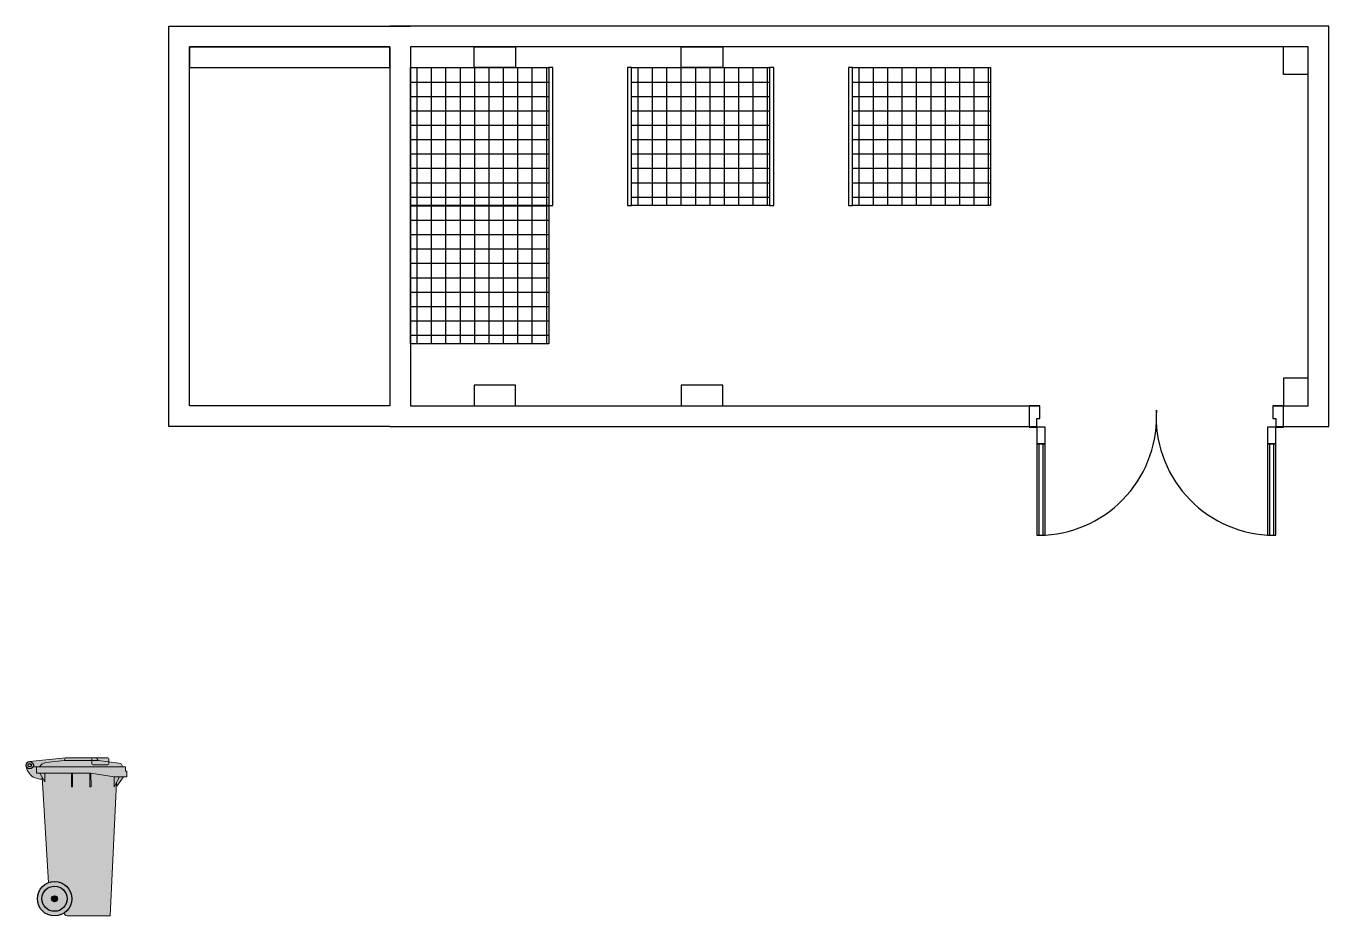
# Model space of a CAD drawing. Header units: millimetres. Extents: x -10849 to 51582, y -14593 to 28921.
# Drawn here: x -10756 to -1322, y 18014 to 24457 of the extents above; entities that cross this region are included whole.
import ezdxf

# ---------------------------------------------------------------- set-up
doc = ezdxf.new("R2010")
doc.units = ezdxf.units.MM
doc.layers.add('001_Dark_1 10', color=7, linetype='Continuous', lineweight=0)
for name, color, linetype in [('A-Door', 150, 'Continuous'), ('A-Glaz', 92, 'Continuous'), ('dwgmodels.com', 250, 'Continuous'), ('dwgmodels.com_hatch', 250, 'Continuous'), ('NET 01', 8, 'Continuous')]:
    doc.layers.add(name, color=color, linetype=linetype)

msp = doc.modelspace()

# ---------------------------------------------------------------- hatches: boundary and pattern name
at = {"true_color": 0x939598}
h = msp.add_hatch(dxfattribs=at)
h.set_pattern_fill('ANSI37', color=252, scale=833.3569955336661, angle=45)
h.set_pattern_definition([(90, (-16361.62994728986, 25614.77674509432), (-104.1696244417083, 0), []), (180, (-16361.62994728986, 25614.77674509432), (-5.921357594713086e-15, -104.1696244417082), [])])
h.paths.add_polyline_path([(-7971.622964348149, 24157.3692117538), (-7971.622964348149, 23157.3408171134), (-6971.594569707751, 23157.3408171134), (-6971.594569707751, 24157.3692117538)])
h = msp.add_hatch(dxfattribs=at)
h.set_pattern_fill('ANSI37', color=252, scale=833.3569955336661, angle=45)
h.set_pattern_definition([(90, (-14761.60155264947, 25614.77674509432), (-104.1696244417083, 0), []), (180, (-14761.60155264947, 25614.77674509432), (-5.921357594713086e-15, -104.1696244417082), [])])
h.paths.add_polyline_path([(-6371.594569707751, 24157.3692117538), (-6371.594569707751, 23157.3408171134), (-5371.566175067353, 23157.3408171134), (-5371.566175067353, 24157.3692117538)])
h = msp.add_hatch(dxfattribs=at)
h.set_pattern_fill('ANSI37', color=252, scale=833.3569955336661, angle=45)
h.set_pattern_definition([(90, (-13161.57315800907, 25614.77674509432), (-104.1696244417083, 0), []), (180, (-13161.57315800907, 25614.77674509432), (-5.921357594713086e-15, -104.1696244417082), [])])
h.paths.add_polyline_path([(-4771.566175067353, 24157.3692117538), (-4771.566175067353, 23157.3408171134), (-3771.537780426956, 23157.3408171134), (-3771.537780426956, 24157.3692117538)])
h = msp.add_hatch(dxfattribs=at)
h.set_pattern_fill('ANSI37', color=252, scale=833.3569955336661, angle=45)
h.set_pattern_definition([(90, (-16361.62994728986, 24614.74835045393), (-104.1696244417083, 0), []), (180, (-16361.62994728986, 24614.74835045393), (-5.921357594713086e-15, -104.1696244417082), [])])
h.paths.add_polyline_path([(-7971.622964348149, 23157.3408171134), (-7971.622964348149, 22157.31242247301), (-6971.594569707751, 22157.31242247301), (-6971.594569707751, 23157.3408171134)])
h = msp.add_hatch(color=3)
h.dxf.hatch_style = 1
edge = h.paths.add_edge_path()
edge.add_line((-10027.13961543796, 19022.19227961302), (-10027.20071151162, 19062.22510215754))
edge.add_line((-10027.20071153294, 19062.22510216736), (-10037.32093333936, 19062.22510216736))
edge.add_line((-10037.32093331325, 19062.22510216736), (-10037.32093331325, 19093.48961334568))
edge.add_line((-10037.32093331325, 19093.48961333752), (-10057.21644991082, 19093.48961333752))
edge.add_arc((-10088.08516767543, 19090.62887176636), 31.00099316595622, 5.294731631351841, 82.90242006376383)
edge.add_line((-10084.25469849203, 19121.39230919951), (-10155.6993533658, 19130.28814689541))
edge.add_line((-10155.69935338403, 19130.28814689767), (-10155.69935338403, 19145.25040346941))
edge.add_arc((-10169.96742371738, 19145.25040347244), 14.26807032813569, 0, 90)
edge.add_line((-10169.96742371738, 19159.51847380579), (-10471.57038313636, 19159.51847380579))
edge.add_line((-10471.57038314461, 19159.51847380579), (-10730.7378934257, 19131.7091046086))
edge.add_arc((-10729.67786136684, 19105.17917230794), 26.55110120680624, 92.28809750513842, 188.4575539628742)
edge.add_arc((-10643.50667678753, 19115.2709213889), 113.3014226452867, 187.0962156391926, 237.2443933941995)
edge.add_arc((-10634.1406440522, 19163.02268401808), 159.5416367831563, 243.7079189914387, 268.1607130356945)
edge.add_line((-10639.26130842865, 19003.56324507691), (-10594.42991769104, 18255.04793507254))
edge.add_arc((-10549.84350659298, 18138.74528238477), 124.556232613109, -56.59123202557441, 110.97509449263691, ccw=False)
edge.add_arc((-10456.08769313799, 18041.86465837464), 26.1546428763987, 195.738525942518, 261.9336246872506)
edge.add_line((-10459.75771788425, 18015.96878490859), (-10147.75100839576, 18015.96878490859))
edge.add_line((-10147.75100841771, 18015.96878490859), (-10102.3714051091, 18979.64551026053))
edge.add_line((-10102.37140509639, 18979.64551025217), (-10099.9711178085, 18952.93869832826))
edge.add_line((-10099.97111782302, 18952.93869833072), (-10051.14021552932, 19022.19227960804))
edge.add_line((-10051.14021551331, 19022.19227961302), (-10027.13961543977, 19022.19227961302))
edge.add_line((-10027.13961543796, 19022.19227961302), (-10051.14021551039, 19022.19227961302))
edge.add_line((-10051.14021551331, 19022.19227961302), (-10027.13961543977, 19022.19227961302))
at = {"layer": 'dwgmodels.com_hatch', "true_color": 0x333838}
h = msp.add_hatch(color=250, dxfattribs=at)
h.dxf.hatch_style = 1
h.paths.add_polyline_path([(-10571.23396247315, 18138.74528238477, 1), (-10528.45305068877, 18138.74528238477, 1)], flags=0)
h.paths.add_polyline_path([(-10674.39973921583, 18138.74528238477, 1), (-10425.28727399412, 18138.74528238477, 0.5259867077085008), (-10594.42991768568, 18255.04793510458, 0.310627405793922)])
h.paths.add_polyline_path([(-10458.70937563421, 18138.74528238477, -1), (-10640.9776375277, 18138.74528238477, -1)], flags=16)
h.paths.add_polyline_path([(-10528.45305068877, 18138.74528238477, -1), (-10571.23396247315, 18138.74528238477, -1)], flags=0)
at = {"layer": 'dwgmodels.com_hatch', "true_color": 0x465850}
h = msp.add_hatch(color=251, dxfattribs=at)
h.dxf.hatch_style = 1
h.paths.add_polyline_path([(-10458.70937563421, 18138.74528238477, 1), (-10640.9776375277, 18138.74528238477, 1)])
h.paths.add_polyline_path([(-10571.23396247315, 18138.74528238477, -1), (-10528.45305068877, 18138.74528238477, -1)], flags=16)
at = {"layer": 'dwgmodels.com_hatch', "true_color": 0x333838}
h = msp.add_hatch(color=250, dxfattribs=at)
h.dxf.hatch_style = 1
h.paths.add_polyline_path([(-10571.23396247315, 18138.74528238477, 1), (-10528.45305068877, 18138.74528238477, 1)])

# ---------------------------------------------------------------- linework, layer by layer
for points in [[(-8121.622964348149, 21557.3692117538), (-9721.62296434815, 21557.3692117538), (-9721.62296434815, 24457.3692117538), (-7971.622964348149, 24457.3692117538)], [(-1705.279694583291, 21557.3692117538), (-1321.622964348149, 21557.3692117538), (-1321.622964348149, 24457.3692117538), (-8121.622964348148, 24457.3692117538)], [(-8121.622964348149, 21707.3692117538), (-9571.62296434815, 21707.3692117538), (-9571.62296434815, 24307.3692117538), (-8121.622964348148, 24307.3692117538)], [(-9571.62296434815, 24307.3692117538), (-9571.62296434815, 24157.3692117538), (-8121.622964348148, 24157.3692117538), (-8121.622964348148, 24307.3692117538), (-9571.62296434815, 24307.3692117538)], [(-8121.622964348148, 24307.3692117538), (-8121.622964348149, 21707.3692117538)], [(-1728.275436112639, 21707.3692117538), (-1471.622964348149, 21707.3692117538), (-1471.622964348149, 24307.3692117538), (-7971.622964348149, 24307.3692117538), (-7971.622964348149, 21707.3692117538)], [(-7511.282286695863, 24157.3692117538), (-7511.282286695863, 24307.3692117538), (-7211.282286695863, 24307.3692117538), (-7211.282286695863, 24157.3692117538), (-7511.282286695863, 24157.3692117538)], [(-6011.282286695863, 24157.3692117538), (-6011.282286695863, 24307.3692117538), (-5711.282286695863, 24307.3692117538), (-5711.282286695863, 24157.3692117538), (-6011.282286695863, 24157.3692117538)], [(-1471.622964348149, 24107.3692117538), (-1651.622964348149, 24107.3692117538), (-1651.622964348149, 24307.3692117538)], [(-6941.594569707751, 23157.3408171134), (-6941.594569707751, 24157.3692117538), (-6971.594569707751, 24157.3692117538), (-6971.594569707751, 23157.3408171134), (-6941.594569707751, 23157.3408171134)], [(-6371.594569707751, 23157.3408171134), (-6371.594569707751, 24157.3692117538), (-6401.594569707751, 24157.3692117538), (-6401.594569707751, 23157.3408171134), (-6371.594569707751, 23157.3408171134)], [(-5341.566175067353, 23157.3408171134), (-5341.566175067353, 24157.3692117538), (-5371.566175067353, 24157.3692117538), (-5371.566175067353, 23157.3408171134), (-5341.566175067353, 23157.3408171134)], [(-4771.566175067353, 23157.3408171134), (-4771.566175067353, 24157.3692117538), (-4801.566175067353, 24157.3692117538), (-4801.566175067353, 23157.3408171134), (-4771.566175067353, 23157.3408171134)], [(-1471.622964348149, 21907.3692117538), (-1651.622964348149, 21907.3692117538), (-1651.622964348149, 21707.3692117538)], [(-7511.282286695863, 21857.3692117538), (-7511.282286695863, 21707.3692117538), (-7211.282286695863, 21707.3692117538), (-7211.282286695863, 21857.3692117538), (-7511.282286695863, 21857.3692117538)], [(-6011.282286695863, 21857.3692117538), (-6011.282286695863, 21707.3692117538), (-5711.282286695863, 21707.3692117538), (-5711.282286695863, 21857.3692117538), (-6011.282286695863, 21857.3692117538)], [(-7971.622964348149, 21707.3692117538), (-3414.629814931375, 21707.3692117538)], [(-8121.622964348149, 21557.3692117538), (-3437.625556460718, 21557.3692117538)], [(-2572.828454428747, 21557.3692117538), (-2570.076796658628, 21557.3692117538)]]:
    msp.add_lwpolyline(points)
at = {"color": 252, "true_color": 0x939598}
for points in [[(-7971.622964348149, 24157.3692117538), (-6971.594569707751, 24157.3692117538), (-6971.594569707751, 23157.3408171134), (-7971.622964348149, 23157.3408171134), (-7971.622964348149, 24157.3692117538), (-7971.622964348149, 24157.3692117538)], [(-6371.594569707751, 24157.3692117538), (-5371.566175067353, 24157.3692117538), (-5371.566175067353, 23157.3408171134), (-6371.594569707751, 23157.3408171134), (-6371.594569707751, 24157.3692117538), (-6371.594569707751, 24157.3692117538)], [(-4771.566175067353, 24157.3692117538), (-3771.537780426956, 24157.3692117538), (-3771.537780426956, 23157.3408171134), (-4771.566175067353, 23157.3408171134), (-4771.566175067353, 24157.3692117538), (-4771.566175067353, 24157.3692117538)], [(-7971.622964348149, 23157.3408171134), (-6971.594569707751, 23157.3408171134), (-6971.594569707751, 22157.31242247301), (-7971.622964348149, 22157.31242247301), (-7971.622964348149, 23157.3408171134), (-7971.622964348149, 23157.3408171134)]]:
    msp.add_lwpolyline(points, dxfattribs=at)
at = {"layer": '001_Dark_1 10'}
for points in [[(-10730.73789342686, 19131.7091046165), (-10471.57038314461, 19159.51847380578), (-10169.9629367939, 19159.51847380578)], [(-10245.35022742061, 19159.51847380578), (-10232.95577548872, 19139.90762919781)], [(-10705.83849924615, 19093.48961333751), (-10037.32093331325, 19093.48961333751), (-10037.32093331325, 19062.22510216735), (-10027.20071153294, 19062.22510216735), (-10027.13961543796, 19022.19227961302)], [(-10680.92509477769, 19093.48961333751), (-10680.92509477769, 19048.46789259208), (-10286.46701201327, 19048.46789259208), (-10119.14194355354, 19022.19227961302)], [(-10656.72930314917, 19048.46789259208), (-10619.269705365, 18984.05529726825), (-10619.269705365, 19048.46789259208)], [(-10640.25405312074, 19020.13834084379), (-10594.42991768568, 18255.04793510457)], [(-10419.85461103822, 19048.46789259208), (-10419.85461103822, 18948.05506896101), (-10428.37199187097, 18948.05506896101), (-10428.37199187097, 19048.46789259208)], [(-10286.46701201327, 19048.46789259208), (-10284.58054553336, 18949.26631052555), (-10293.6279007762, 18949.26631052555), (-10293.6279007762, 19048.46789259208)]]:
    msp.add_lwpolyline(points, dxfattribs=at)
for points in [[(-10471.57038314461, 19159.51847380578), (-10481.4012909948, 19139.90762919781), (-10614.21594406922, 19124.5696827122, 0.2432961212994665), (-10657.80146346997, 19093.48961333751)], [(-10755.94022179508, 19101.27412439181, 0.2223730842568741), (-10704.809178301, 19019.98600294006, 0.107102164681985), (-10639.26130842865, 19003.56324507691, -0.03684539769251843)], [(-10481.4012909948, 19139.90762919781), (-10232.95577548872, 19139.90762919781), (-10084.25469849203, 19121.39230919951, -0.3521932981468315), (-10057.21644993458, 19093.48961333751, 0.9116106419023005)], [(-10079.73496301074, 19022.19227961302), (-10119.14194355354, 18948.22493247233), (-10119.14194355354, 19022.19227961302), (-10027.13961543796, 19022.19227961302), (-10051.14021551331, 19022.19227961302), (-10099.97111782302, 18952.93869833072), (-10102.37140509639, 18979.64551025216), (-10147.75100841771, 18015.96878490858), (-10459.75771788425, 18015.96878490858, -0.297139700883871), (-10481.26178735231, 18034.77027156016)]]:
    msp.add_lwpolyline(points, format="xyb", dxfattribs=at)
msp.add_lwpolyline([(-10266.23772148119, 19159.51847380578), (-10169.96742371738, 19159.51847380578, -0.4142135623730951), (-10155.69935338403, 19145.25040347244), (-10155.69935338403, 19121.90266624143, -0.4142135623730951), (-10169.96742371738, 19107.63459590805), (-10266.23772148119, 19107.63459590805, -0.4142135623730951), (-10280.50579181456, 19121.90266624143), (-10280.50579181456, 19145.25040347244, -0.4142135623730951)], format="xyb", close=True, dxfattribs=at)
at = {"layer": 'A-Door'}
for points in [[(-3437.625556460718, 21554.06426822483), (-3437.625556460718, 21615.38624563641), (-3414.629814931375, 21615.38624563641), (-3414.629814931375, 21630.71673998931), (-3414.629814931375, 21707.3692117538), (-3491.282286695863, 21707.3692117538), (-3491.282286695863, 21554.06426822483)], [(-1705.279694583291, 21554.06426822483), (-1651.622964348149, 21554.06426822483), (-1651.622964348149, 21707.3692117538), (-1728.275436112639, 21707.3692117538), (-1728.275436112639, 21630.71673998931), (-1728.275436112639, 21615.38624563641), (-1705.279694583291, 21615.38624563641)], [(-3437.625556460718, 21554.06426822483), (-3437.625556460718, 21431.42031340164), (-3376.30357904913, 21431.42031340164), (-3376.30357904913, 21554.06426822483)], [(-1766.601671994884, 21554.06426822483), (-1766.601671994884, 21431.42031340164), (-1705.279694583291, 21431.42031340164), (-1705.279694583291, 21554.06426822483)], [(-3437.625556460718, 21431.42031340164), (-3437.625556460718, 20772.20905622705), (-3376.30357904913, 20772.20905622705), (-3376.30357904913, 21431.42031340164)], [(-1766.601671994884, 21431.42031340164), (-1766.601671994884, 20772.20905622705), (-1705.279694583291, 20772.20905622705), (-1705.279694583291, 21431.42031340164)]]:
    msp.add_lwpolyline(points, close=True, dxfattribs=at)
at = {"layer": 'A-Glaz'}
for points in [[(-3422.295062107823, 21431.42031340164), (-3422.295062107823, 20772.20905622705), (-3391.634073402029, 20772.20905622705), (-3391.634073402029, 21431.42031340164)], [(-1751.271177641982, 21431.42031340164), (-1751.271177641982, 20772.20905622705), (-1720.610188936187, 20772.20905622705), (-1720.610188936187, 21431.42031340164)]]:
    msp.add_lwpolyline(points, close=True, dxfattribs=at)
at = {"layer": 'dwgmodels.com', "color": 0}
for centre, radius in [((-10729.67786136684, 19105.17917230794), 26.55110120680634), ((-10729.67786136684, 19105.17917230794), 11.84128237549587), ((-10549.84350659298, 18138.74528238477), 124.5562326131091), ((-10549.84350659298, 18138.74528238477), 91.1341309468336), ((-10549.84350659298, 18138.74528238477), 21.39045589102742)]:
    msp.add_circle(centre, radius, dxfattribs=at)
at = {"layer": 'NET 01'}
for centre, start, end in [((-3426.127685717729, 21626.88411640235), 273.3363367008309, 3.336336701981444), ((-1716.777565369644, 21626.88411640235), 176.6636632980186, 266.6636632991692)]:
    msp.add_arc(centre, 856.1261005755318, start, end, dxfattribs=at)

doc.saveas('drawing.dxf')
